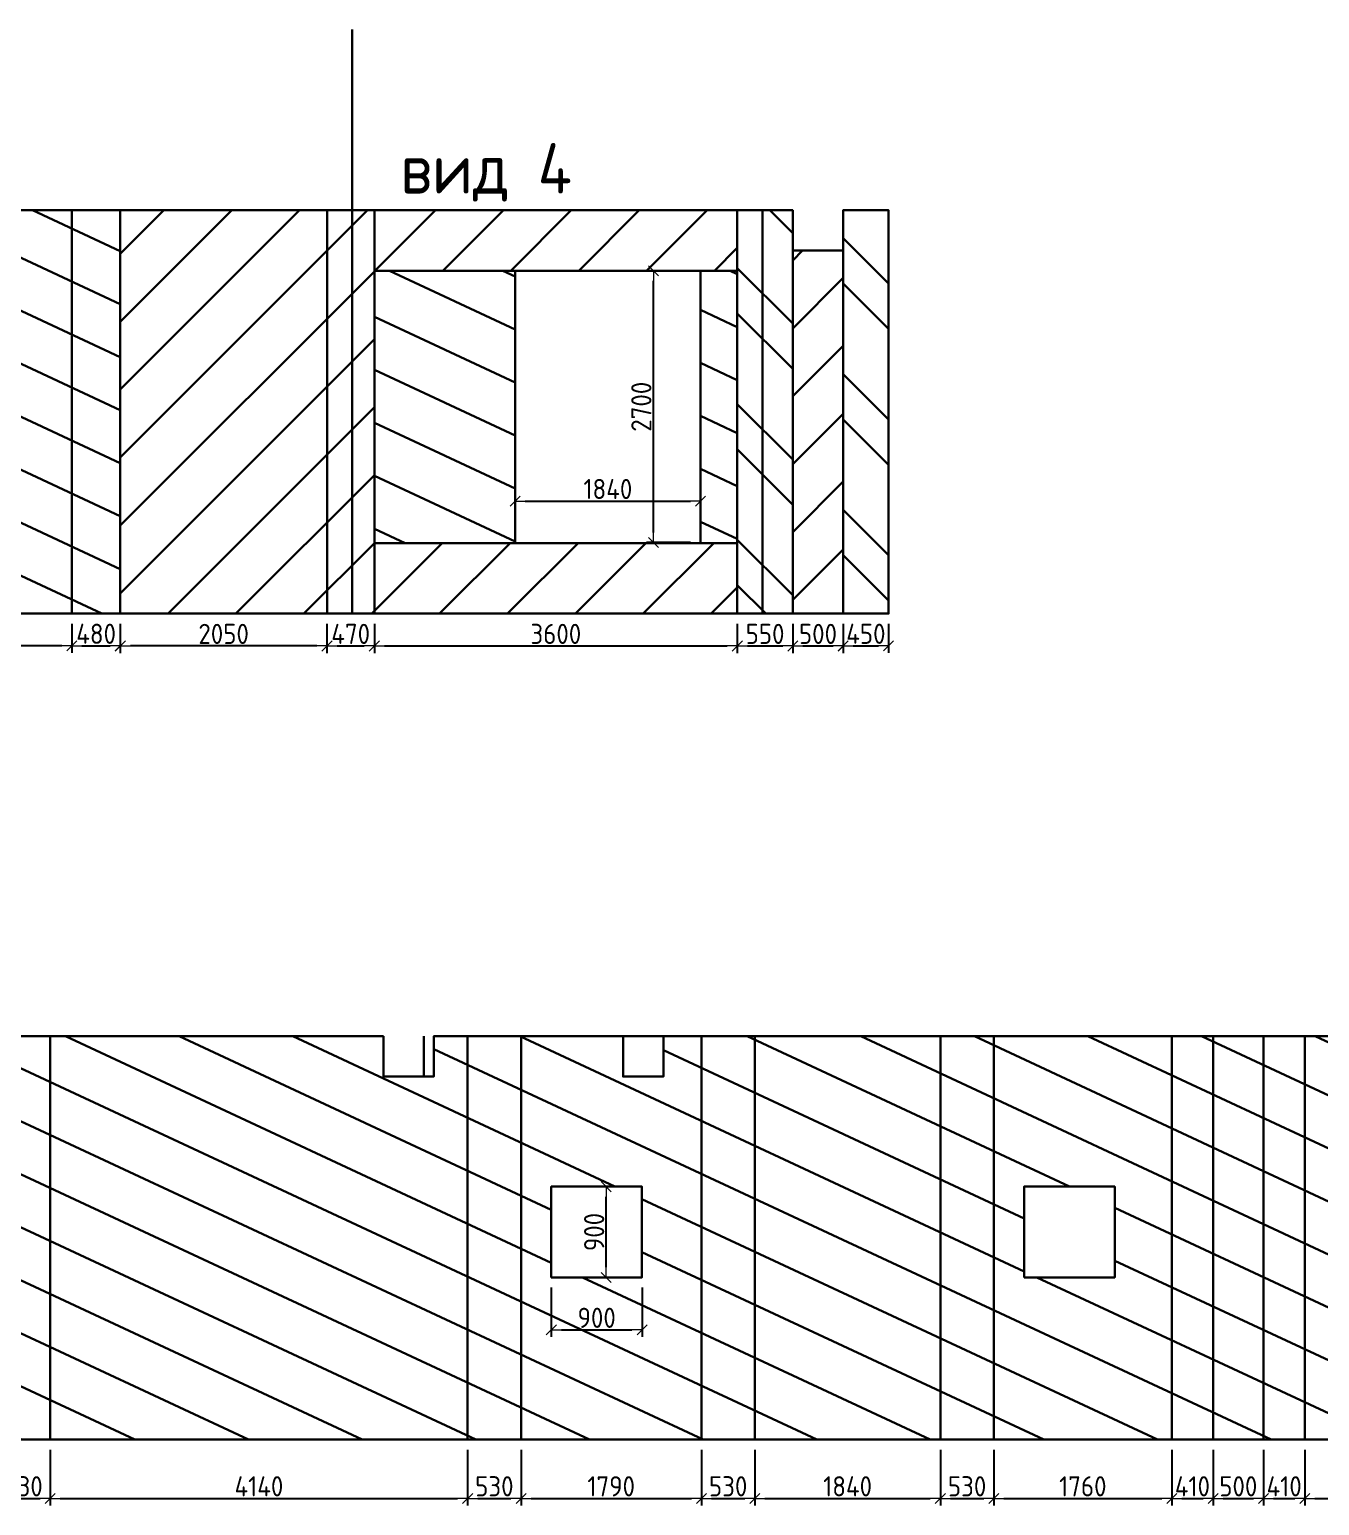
# Model space of a CAD drawing. Header units: millimetres. Extents: x -213536 to 1564669, y 70501 to 942238.
# Drawn here: x -65100 to -52306, y 126431 to 141069 of the extents above; entities that cross this region are included whole.
import ezdxf

# ---------------------------------------------------------------- set-up
doc = ezdxf.new("R2010")
doc.units = ezdxf.units.MM
doc.layers.add('1) мет уголки', color=6, linetype='Continuous')
doc.layers.add('1) серпянка', color=2, linetype='Continuous')
doc.layers.add('Основные линии', color=7, linetype='Continuous', lineweight=30)
doc.layers.add('Размеры', color=7, linetype='Continuous', lineweight=15)
doc.styles.add('СПДС', font='isocpeur.ttf', dxfattribs={"width": 0.9})
doc.dimstyles.new('Размера А3', dxfattribs={"dimtxt": 200, "dimasz": 100, "dimexe": 70, "dimexo": 100, "dimgap": 20, "dimtad": 1, "dimdec": 0, "dimrnd": 10, "dimzin": 0, "dimdsep": 46, "dimtxsty": 'СПДС', "dimblk": 'ARROWHEAD_6', "dimcen": 1, "dimclrd": 256, "dimclre": 256, "dimclrt": 256, "dimazin": 0, "dimtfac": 1, "dimtdec": 0, "dimtmove": 2, "dimatfit": 3, "dimfxl": 1, "dimtolj": 1, "dimtzin": 0, "dimarcsym": 0})

# ---------------------------------------------------------------- blocks, each defined once
blk = doc.blocks.new('ARROWHEAD_6')
at = {"color": 0, "linetype": 'Continuous'}
for p, q in [((0, 0), (-1, 0)), ((-0.5, -0.5), (0.5, 0.5))]:
    blk.add_line(p, q, dxfattribs=at)
blk = doc.blocks.new('*D826')
at = {"layer": 'Defpoints', "color": 0, "lineweight": 30, "transparency": 16777216}
for p in [(-58912, 138676), (-58444, 138676), (-58444, 135981)]:
    blk.add_point(p, dxfattribs=at)
at = {"layer": 'Размеры', "lineweight": -2, "transparency": 16777216}
for p, q in [((-58544, 138676), (-58982, 138676)), ((-58912, 136081), (-58912, 138576)), ((-58544, 135981), (-58982, 135981))]:
    blk.add_line(p, q, dxfattribs=at)
at = {"layer": 'Размеры', "lineweight": -2, "transparency": 16777216, "xscale": 100, "yscale": 100, "zscale": 100}
for p, rotation in [((-58912, 138676), 90), ((-58912, 135981), 270)]:
    blk.add_blockref('ARROWHEAD_6', p, dxfattribs=dict(at, rotation=rotation))
at = {"layer": 'Размеры', "lineweight": 25, "transparency": 16777216, "insert": (-59032, 137328), "char_height": 200, "attachment_point": 5, "rotation": 90, "style": 'СПДС'}
blk.add_mtext('\\A1;2700', dxfattribs=at)
blk = doc.blocks.new('*D827')
at = {"layer": 'Defpoints', "color": 0, "lineweight": 30, "transparency": 16777216}
for p in [(-58444, 136392), (-60284, 135976), (-58444, 135976)]:
    blk.add_point(p, dxfattribs=at)
at = {"layer": 'Размеры', "lineweight": -2, "transparency": 16777216}
for p, q in [((-60284, 136076), (-60284, 136462)), ((-58444, 136076), (-58444, 136462)), ((-60184, 136392), (-58544, 136392))]:
    blk.add_line(p, q, dxfattribs=at)
at = {"layer": 'Размеры', "lineweight": -2, "transparency": 16777216, "xscale": 100, "yscale": 100, "zscale": 100, "rotation": 180}
blk.add_blockref('ARROWHEAD_6', (-60284, 136392), dxfattribs=at)
at = {"layer": 'Размеры', "lineweight": -2, "transparency": 16777216, "xscale": 100, "yscale": 100, "zscale": 100}
blk.add_blockref('ARROWHEAD_6', (-58444, 136392), dxfattribs=at)
at = {"layer": 'Размеры', "lineweight": 25, "transparency": 16777216, "insert": (-59364, 136512), "char_height": 200, "attachment_point": 5, "style": 'СПДС'}
blk.add_mtext('\\A1;1840', dxfattribs=at)
blk = doc.blocks.new('*D864')
at = {"layer": 'Defpoints', "color": 0, "lineweight": 30, "transparency": 16777216}
for p in [(-65425, 127084), (-64895, 127084), (-64895, 126501)]:
    blk.add_point(p, dxfattribs=at)
at = {"layer": 'Размеры', "lineweight": -2, "transparency": 16777216}
for p, q in [((-65425, 126984), (-65425, 126431)), ((-64895, 126984), (-64895, 126431)), ((-65325, 126501), (-64995, 126501))]:
    blk.add_line(p, q, dxfattribs=at)
at = {"layer": 'Размеры', "lineweight": -2, "transparency": 16777216, "xscale": 100, "yscale": 100, "zscale": 100, "rotation": 180}
blk.add_blockref('ARROWHEAD_6', (-65425, 126501), dxfattribs=at)
at = {"layer": 'Размеры', "lineweight": -2, "transparency": 16777216, "xscale": 100, "yscale": 100, "zscale": 100}
blk.add_blockref('ARROWHEAD_6', (-64895, 126501), dxfattribs=at)
at = {"layer": 'Размеры', "lineweight": 25, "transparency": 16777216, "insert": (-65160, 126621), "char_height": 200, "attachment_point": 5, "style": 'СПДС'}
blk.add_mtext('\\A1;530', dxfattribs=at)
blk = doc.blocks.new('*D865')
at = {"layer": 'Defpoints', "color": 0, "lineweight": 30, "transparency": 16777216}
for p in [(-64895, 127084), (-60755, 127084), (-60755, 126501)]:
    blk.add_point(p, dxfattribs=at)
at = {"layer": 'Размеры', "lineweight": -2, "transparency": 16777216}
for p, q in [((-64895, 126984), (-64895, 126431)), ((-60755, 126984), (-60755, 126431)), ((-64795, 126501), (-60855, 126501))]:
    blk.add_line(p, q, dxfattribs=at)
at = {"layer": 'Размеры', "lineweight": -2, "transparency": 16777216, "xscale": 100, "yscale": 100, "zscale": 100, "rotation": 180}
blk.add_blockref('ARROWHEAD_6', (-64895, 126501), dxfattribs=at)
at = {"layer": 'Размеры', "lineweight": -2, "transparency": 16777216, "xscale": 100, "yscale": 100, "zscale": 100}
blk.add_blockref('ARROWHEAD_6', (-60755, 126501), dxfattribs=at)
at = {"layer": 'Размеры', "lineweight": 25, "transparency": 16777216, "insert": (-62825, 126621), "char_height": 200, "attachment_point": 5, "style": 'СПДС'}
blk.add_mtext('\\A1;4140', dxfattribs=at)
blk = doc.blocks.new('*D866')
at = {"layer": 'Defpoints', "color": 0, "lineweight": 30, "transparency": 16777216}
for p in [(-60755, 127084), (-60225, 127084), (-60225, 126501)]:
    blk.add_point(p, dxfattribs=at)
at = {"layer": 'Размеры', "lineweight": -2, "transparency": 16777216}
for p, q in [((-60755, 126984), (-60755, 126431)), ((-60225, 126984), (-60225, 126431)), ((-60655, 126501), (-60325, 126501))]:
    blk.add_line(p, q, dxfattribs=at)
at = {"layer": 'Размеры', "lineweight": -2, "transparency": 16777216, "xscale": 100, "yscale": 100, "zscale": 100, "rotation": 180}
blk.add_blockref('ARROWHEAD_6', (-60755, 126501), dxfattribs=at)
at = {"layer": 'Размеры', "lineweight": -2, "transparency": 16777216, "xscale": 100, "yscale": 100, "zscale": 100}
blk.add_blockref('ARROWHEAD_6', (-60225, 126501), dxfattribs=at)
at = {"layer": 'Размеры', "lineweight": 25, "transparency": 16777216, "insert": (-60490, 126621), "char_height": 200, "attachment_point": 5, "style": 'СПДС'}
blk.add_mtext('\\A1;530', dxfattribs=at)
blk = doc.blocks.new('*D867')
at = {"layer": 'Defpoints', "color": 0, "lineweight": 30, "transparency": 16777216}
for p in [(-60225, 127084), (-58436, 127084), (-58436, 126501)]:
    blk.add_point(p, dxfattribs=at)
at = {"layer": 'Размеры', "lineweight": -2, "transparency": 16777216}
for p, q in [((-60225, 126984), (-60225, 126431)), ((-58436, 126984), (-58436, 126431)), ((-60125, 126501), (-58536, 126501))]:
    blk.add_line(p, q, dxfattribs=at)
at = {"layer": 'Размеры', "lineweight": -2, "transparency": 16777216, "xscale": 100, "yscale": 100, "zscale": 100, "rotation": 180}
blk.add_blockref('ARROWHEAD_6', (-60225, 126501), dxfattribs=at)
at = {"layer": 'Размеры', "lineweight": -2, "transparency": 16777216, "xscale": 100, "yscale": 100, "zscale": 100}
blk.add_blockref('ARROWHEAD_6', (-58436, 126501), dxfattribs=at)
at = {"layer": 'Размеры', "lineweight": 25, "transparency": 16777216, "insert": (-59331, 126621), "char_height": 200, "attachment_point": 5, "style": 'СПДС'}
blk.add_mtext('\\A1;1790', dxfattribs=at)
blk = doc.blocks.new('*D868')
at = {"layer": 'Defpoints', "color": 0, "lineweight": 30, "transparency": 16777216}
for p in [(-59925, 128693), (-59025, 128693), (-59025, 128172)]:
    blk.add_point(p, dxfattribs=at)
at = {"layer": 'Размеры', "lineweight": -2, "transparency": 16777216}
for p, q in [((-59925, 128593), (-59925, 128102)), ((-59025, 128593), (-59025, 128102)), ((-59825, 128172), (-59125, 128172))]:
    blk.add_line(p, q, dxfattribs=at)
at = {"layer": 'Размеры', "lineweight": -2, "transparency": 16777216, "xscale": 100, "yscale": 100, "zscale": 100, "rotation": 180}
blk.add_blockref('ARROWHEAD_6', (-59925, 128172), dxfattribs=at)
at = {"layer": 'Размеры', "lineweight": -2, "transparency": 16777216, "xscale": 100, "yscale": 100, "zscale": 100}
blk.add_blockref('ARROWHEAD_6', (-59025, 128172), dxfattribs=at)
at = {"layer": 'Размеры', "lineweight": 25, "transparency": 16777216, "insert": (-59475, 128292), "char_height": 200, "attachment_point": 5, "style": 'СПДС'}
blk.add_mtext('\\A1;900', dxfattribs=at)
blk = doc.blocks.new('*D869')
at = {"layer": 'Defpoints', "color": 0, "lineweight": 30, "transparency": 16777216}
for p in [(-59380, 129593), (-59191, 129593), (-59191, 128693)]:
    blk.add_point(p, dxfattribs=at)
at = {"layer": 'Размеры', "lineweight": -2, "transparency": 16777216}
for p, q in [((-59291, 129593), (-59450, 129593)), ((-59380, 128793), (-59380, 129493)), ((-59291, 128693), (-59450, 128693))]:
    blk.add_line(p, q, dxfattribs=at)
at = {"layer": 'Размеры', "lineweight": -2, "transparency": 16777216, "xscale": 100, "yscale": 100, "zscale": 100}
for p, rotation in [((-59380, 129593), 90), ((-59380, 128693), 270)]:
    blk.add_blockref('ARROWHEAD_6', p, dxfattribs=dict(at, rotation=rotation))
at = {"layer": 'Размеры', "lineweight": 25, "transparency": 16777216, "insert": (-59500, 129143), "char_height": 200, "attachment_point": 5, "rotation": 90, "style": 'СПДС'}
blk.add_mtext('\\A1;900', dxfattribs=at)
blk = doc.blocks.new('*D870')
at = {"layer": 'Defpoints', "color": 0, "lineweight": 30, "transparency": 16777216}
for p in [(-58436, 127084), (-57906, 127084), (-57906, 126501)]:
    blk.add_point(p, dxfattribs=at)
at = {"layer": 'Размеры', "lineweight": -2, "transparency": 16777216}
for p, q in [((-58436, 126984), (-58436, 126431)), ((-57906, 126984), (-57906, 126431)), ((-58336, 126501), (-58006, 126501))]:
    blk.add_line(p, q, dxfattribs=at)
at = {"layer": 'Размеры', "lineweight": -2, "transparency": 16777216, "xscale": 100, "yscale": 100, "zscale": 100, "rotation": 180}
blk.add_blockref('ARROWHEAD_6', (-58436, 126501), dxfattribs=at)
at = {"layer": 'Размеры', "lineweight": -2, "transparency": 16777216, "xscale": 100, "yscale": 100, "zscale": 100}
blk.add_blockref('ARROWHEAD_6', (-57906, 126501), dxfattribs=at)
at = {"layer": 'Размеры', "lineweight": 25, "transparency": 16777216, "insert": (-58171, 126621), "char_height": 200, "attachment_point": 5, "style": 'СПДС'}
blk.add_mtext('\\A1;530', dxfattribs=at)
blk = doc.blocks.new('*D871')
at = {"layer": 'Defpoints', "color": 0, "lineweight": 30, "transparency": 16777216}
for p in [(-57906, 127084), (-56066, 127084), (-56066, 126501)]:
    blk.add_point(p, dxfattribs=at)
at = {"layer": 'Размеры', "lineweight": -2, "transparency": 16777216}
for p, q in [((-57906, 126984), (-57906, 126431)), ((-56066, 126984), (-56066, 126431)), ((-57806, 126501), (-56166, 126501))]:
    blk.add_line(p, q, dxfattribs=at)
at = {"layer": 'Размеры', "lineweight": -2, "transparency": 16777216, "xscale": 100, "yscale": 100, "zscale": 100, "rotation": 180}
blk.add_blockref('ARROWHEAD_6', (-57906, 126501), dxfattribs=at)
at = {"layer": 'Размеры', "lineweight": -2, "transparency": 16777216, "xscale": 100, "yscale": 100, "zscale": 100}
blk.add_blockref('ARROWHEAD_6', (-56066, 126501), dxfattribs=at)
at = {"layer": 'Размеры', "lineweight": 25, "transparency": 16777216, "insert": (-56986, 126621), "char_height": 200, "attachment_point": 5, "style": 'СПДС'}
blk.add_mtext('\\A1;1840', dxfattribs=at)
blk = doc.blocks.new('*D872')
at = {"layer": 'Defpoints', "color": 0, "lineweight": 30, "transparency": 16777216}
for p in [(-56066, 127084), (-55536, 127084), (-55536, 126501)]:
    blk.add_point(p, dxfattribs=at)
at = {"layer": 'Размеры', "lineweight": -2, "transparency": 16777216}
for p, q in [((-56066, 126984), (-56066, 126431)), ((-55536, 126984), (-55536, 126431)), ((-55966, 126501), (-55636, 126501))]:
    blk.add_line(p, q, dxfattribs=at)
at = {"layer": 'Размеры', "lineweight": -2, "transparency": 16777216, "xscale": 100, "yscale": 100, "zscale": 100, "rotation": 180}
blk.add_blockref('ARROWHEAD_6', (-56066, 126501), dxfattribs=at)
at = {"layer": 'Размеры', "lineweight": -2, "transparency": 16777216, "xscale": 100, "yscale": 100, "zscale": 100}
blk.add_blockref('ARROWHEAD_6', (-55536, 126501), dxfattribs=at)
at = {"layer": 'Размеры', "lineweight": 25, "transparency": 16777216, "insert": (-55801, 126621), "char_height": 200, "attachment_point": 5, "style": 'СПДС'}
blk.add_mtext('\\A1;530', dxfattribs=at)
blk = doc.blocks.new('*D873')
at = {"layer": 'Defpoints', "color": 0, "lineweight": 30, "transparency": 16777216}
for p in [(-55536, 127084), (-53771, 127084), (-53771, 126501)]:
    blk.add_point(p, dxfattribs=at)
at = {"layer": 'Размеры', "lineweight": -2, "transparency": 16777216}
for p, q in [((-55536, 126984), (-55536, 126431)), ((-53771, 126984), (-53771, 126431)), ((-55436, 126501), (-53871, 126501))]:
    blk.add_line(p, q, dxfattribs=at)
at = {"layer": 'Размеры', "lineweight": -2, "transparency": 16777216, "xscale": 100, "yscale": 100, "zscale": 100, "rotation": 180}
blk.add_blockref('ARROWHEAD_6', (-55536, 126501), dxfattribs=at)
at = {"layer": 'Размеры', "lineweight": -2, "transparency": 16777216, "xscale": 100, "yscale": 100, "zscale": 100}
blk.add_blockref('ARROWHEAD_6', (-53771, 126501), dxfattribs=at)
at = {"layer": 'Размеры', "lineweight": 25, "transparency": 16777216, "insert": (-54653, 126621), "char_height": 200, "attachment_point": 5, "style": 'СПДС'}
blk.add_mtext('\\A1;1760', dxfattribs=at)
blk = doc.blocks.new('*D874')
at = {"layer": 'Defpoints', "color": 0, "lineweight": 30, "transparency": 16777216}
for p in [(-53771, 127084), (-53361, 127084), (-53361, 126501)]:
    blk.add_point(p, dxfattribs=at)
at = {"layer": 'Размеры', "lineweight": -2, "transparency": 16777216}
for p, q in [((-53771, 126984), (-53771, 126431)), ((-53361, 126984), (-53361, 126431)), ((-53671, 126501), (-53461, 126501))]:
    blk.add_line(p, q, dxfattribs=at)
at = {"layer": 'Размеры', "lineweight": -2, "transparency": 16777216, "xscale": 100, "yscale": 100, "zscale": 100, "rotation": 180}
blk.add_blockref('ARROWHEAD_6', (-53771, 126501), dxfattribs=at)
at = {"layer": 'Размеры', "lineweight": -2, "transparency": 16777216, "xscale": 100, "yscale": 100, "zscale": 100}
blk.add_blockref('ARROWHEAD_6', (-53361, 126501), dxfattribs=at)
at = {"layer": 'Размеры', "lineweight": 25, "transparency": 16777216, "insert": (-53566, 126621), "char_height": 200, "attachment_point": 5, "style": 'СПДС'}
blk.add_mtext('\\A1;410', dxfattribs=at)
blk = doc.blocks.new('*D875')
at = {"layer": 'Defpoints', "color": 0, "lineweight": 30, "transparency": 16777216}
for p in [(-53361, 127084), (-52861, 127084), (-52861, 126501)]:
    blk.add_point(p, dxfattribs=at)
at = {"layer": 'Размеры', "lineweight": -2, "transparency": 16777216}
for p, q in [((-53361, 126984), (-53361, 126431)), ((-52861, 126984), (-52861, 126431)), ((-53261, 126501), (-52961, 126501))]:
    blk.add_line(p, q, dxfattribs=at)
at = {"layer": 'Размеры', "lineweight": -2, "transparency": 16777216, "xscale": 100, "yscale": 100, "zscale": 100, "rotation": 180}
blk.add_blockref('ARROWHEAD_6', (-53361, 126501), dxfattribs=at)
at = {"layer": 'Размеры', "lineweight": -2, "transparency": 16777216, "xscale": 100, "yscale": 100, "zscale": 100}
blk.add_blockref('ARROWHEAD_6', (-52861, 126501), dxfattribs=at)
at = {"layer": 'Размеры', "lineweight": 25, "transparency": 16777216, "insert": (-53111, 126621), "char_height": 200, "attachment_point": 5, "style": 'СПДС'}
blk.add_mtext('\\A1;500', dxfattribs=at)
blk = doc.blocks.new('*D876')
at = {"layer": 'Defpoints', "color": 0, "lineweight": 30, "transparency": 16777216}
for p in [(-52861, 127084), (-52451, 127084), (-52451, 126501)]:
    blk.add_point(p, dxfattribs=at)
at = {"layer": 'Размеры', "lineweight": -2, "transparency": 16777216}
for p, q in [((-52861, 126984), (-52861, 126431)), ((-52451, 126984), (-52451, 126431)), ((-52761, 126501), (-52551, 126501))]:
    blk.add_line(p, q, dxfattribs=at)
at = {"layer": 'Размеры', "lineweight": -2, "transparency": 16777216, "xscale": 100, "yscale": 100, "zscale": 100, "rotation": 180}
blk.add_blockref('ARROWHEAD_6', (-52861, 126501), dxfattribs=at)
at = {"layer": 'Размеры', "lineweight": -2, "transparency": 16777216, "xscale": 100, "yscale": 100, "zscale": 100}
blk.add_blockref('ARROWHEAD_6', (-52451, 126501), dxfattribs=at)
at = {"layer": 'Размеры', "lineweight": 25, "transparency": 16777216, "insert": (-52656, 126621), "char_height": 200, "attachment_point": 5, "style": 'СПДС'}
blk.add_mtext('\\A1;410', dxfattribs=at)
blk = doc.blocks.new('*D877')
at = {"layer": 'Defpoints', "color": 0, "lineweight": 30, "transparency": 16777216}
for p in [(-52451, 127084), (-50311, 127084), (-50311, 126501)]:
    blk.add_point(p, dxfattribs=at)
at = {"layer": 'Размеры', "lineweight": -2, "transparency": 16777216}
for p, q in [((-52451, 126984), (-52451, 126431)), ((-50311, 126984), (-50311, 126431)), ((-52351, 126501), (-50411, 126501))]:
    blk.add_line(p, q, dxfattribs=at)
at = {"layer": 'Размеры', "lineweight": -2, "transparency": 16777216, "xscale": 100, "yscale": 100, "zscale": 100, "rotation": 180}
blk.add_blockref('ARROWHEAD_6', (-52451, 126501), dxfattribs=at)
at = {"layer": 'Размеры', "lineweight": -2, "transparency": 16777216, "xscale": 100, "yscale": 100, "zscale": 100}
blk.add_blockref('ARROWHEAD_6', (-50311, 126501), dxfattribs=at)
at = {"layer": 'Размеры', "lineweight": 25, "transparency": 16777216, "insert": (-51381, 126621), "char_height": 200, "attachment_point": 5, "style": 'СПДС'}
blk.add_mtext('\\A1;2140', dxfattribs=at)
blk = doc.blocks.new('*D910')
at = {"layer": 'Defpoints', "color": 0, "lineweight": 30, "transparency": 16777216}
for p in [(-69350, 135276), (-64680, 135276), (-69350, 134956)]:
    blk.add_point(p, dxfattribs=at)
at = {"layer": 'Размеры', "lineweight": -2, "transparency": 16777216}
for p, q in [((-69350, 135176), (-69350, 134886)), ((-64680, 135176), (-64680, 134886)), ((-64780, 134956), (-69250, 134956))]:
    blk.add_line(p, q, dxfattribs=at)
at = {"layer": 'Размеры', "lineweight": -2, "transparency": 16777216, "xscale": 100, "yscale": 100, "zscale": 100, "rotation": 180}
blk.add_blockref('ARROWHEAD_6', (-69350, 134956), dxfattribs=at)
at = {"layer": 'Размеры', "lineweight": -2, "transparency": 16777216, "xscale": 100, "yscale": 100, "zscale": 100}
blk.add_blockref('ARROWHEAD_6', (-64680, 134956), dxfattribs=at)
at = {"layer": 'Размеры', "lineweight": 25, "transparency": 16777216, "insert": (-67015, 135076), "char_height": 200, "attachment_point": 5, "style": 'СПДС'}
blk.add_mtext('\\A1;4670', dxfattribs=at)
blk = doc.blocks.new('*D911')
at = {"layer": 'Defpoints', "color": 0, "lineweight": 30, "transparency": 16777216}
for p in [(-64680, 135276), (-64200, 135276), (-64200, 134956)]:
    blk.add_point(p, dxfattribs=at)
at = {"layer": 'Размеры', "lineweight": -2, "transparency": 16777216}
for p, q in [((-64680, 135176), (-64680, 134886)), ((-64200, 135176), (-64200, 134886)), ((-64580, 134956), (-64300, 134956))]:
    blk.add_line(p, q, dxfattribs=at)
at = {"layer": 'Размеры', "lineweight": -2, "transparency": 16777216, "xscale": 100, "yscale": 100, "zscale": 100, "rotation": 180}
blk.add_blockref('ARROWHEAD_6', (-64680, 134956), dxfattribs=at)
at = {"layer": 'Размеры', "lineweight": -2, "transparency": 16777216, "xscale": 100, "yscale": 100, "zscale": 100}
blk.add_blockref('ARROWHEAD_6', (-64200, 134956), dxfattribs=at)
at = {"layer": 'Размеры', "lineweight": 25, "transparency": 16777216, "insert": (-64440, 135076), "char_height": 200, "attachment_point": 5, "style": 'СПДС'}
blk.add_mtext('\\A1;480', dxfattribs=at)
blk = doc.blocks.new('*D912')
at = {"layer": 'Defpoints', "color": 0, "lineweight": 30, "transparency": 16777216}
for p in [(-64200, 135276), (-62150, 135276), (-64200, 134955)]:
    blk.add_point(p, dxfattribs=at)
at = {"layer": 'Размеры', "lineweight": -2, "transparency": 16777216}
for p, q in [((-64200, 135176), (-64200, 134885)), ((-62150, 135176), (-62150, 134885)), ((-62250, 134955), (-64100, 134955))]:
    blk.add_line(p, q, dxfattribs=at)
at = {"layer": 'Размеры', "lineweight": -2, "transparency": 16777216, "xscale": 100, "yscale": 100, "zscale": 100, "rotation": 180}
blk.add_blockref('ARROWHEAD_6', (-64200, 134955), dxfattribs=at)
at = {"layer": 'Размеры', "lineweight": -2, "transparency": 16777216, "xscale": 100, "yscale": 100, "zscale": 100}
blk.add_blockref('ARROWHEAD_6', (-62150, 134955), dxfattribs=at)
at = {"layer": 'Размеры', "lineweight": 25, "transparency": 16777216, "insert": (-63175, 135075), "char_height": 200, "attachment_point": 5, "style": 'СПДС'}
blk.add_mtext('\\A1;2050', dxfattribs=at)
blk = doc.blocks.new('*D913')
at = {"layer": 'Defpoints', "color": 0, "lineweight": 30, "transparency": 16777216}
for p in [(-62150, 135276), (-61680, 135276), (-61680, 134955)]:
    blk.add_point(p, dxfattribs=at)
at = {"layer": 'Размеры', "lineweight": -2, "transparency": 16777216}
for p, q in [((-62150, 135176), (-62150, 134885)), ((-61680, 135176), (-61680, 134885)), ((-62050, 134955), (-61780, 134955))]:
    blk.add_line(p, q, dxfattribs=at)
at = {"layer": 'Размеры', "lineweight": -2, "transparency": 16777216, "xscale": 100, "yscale": 100, "zscale": 100, "rotation": 180}
blk.add_blockref('ARROWHEAD_6', (-62150, 134955), dxfattribs=at)
at = {"layer": 'Размеры', "lineweight": -2, "transparency": 16777216, "xscale": 100, "yscale": 100, "zscale": 100}
blk.add_blockref('ARROWHEAD_6', (-61680, 134955), dxfattribs=at)
at = {"layer": 'Размеры', "lineweight": 25, "transparency": 16777216, "insert": (-61915, 135075), "char_height": 200, "attachment_point": 5, "style": 'СПДС'}
blk.add_mtext('\\A1;470', dxfattribs=at)
blk = doc.blocks.new('*D914')
at = {"layer": 'Defpoints', "color": 0, "lineweight": 30, "transparency": 16777216}
for p in [(-61680, 135276), (-58080, 135276), (-58080, 134955)]:
    blk.add_point(p, dxfattribs=at)
at = {"layer": 'Размеры', "lineweight": -2, "transparency": 16777216}
for p, q in [((-61680, 135176), (-61680, 134885)), ((-58080, 135176), (-58080, 134885)), ((-61580, 134955), (-58180, 134955))]:
    blk.add_line(p, q, dxfattribs=at)
at = {"layer": 'Размеры', "lineweight": -2, "transparency": 16777216, "xscale": 100, "yscale": 100, "zscale": 100, "rotation": 180}
blk.add_blockref('ARROWHEAD_6', (-61680, 134955), dxfattribs=at)
at = {"layer": 'Размеры', "lineweight": -2, "transparency": 16777216, "xscale": 100, "yscale": 100, "zscale": 100}
blk.add_blockref('ARROWHEAD_6', (-58080, 134955), dxfattribs=at)
at = {"layer": 'Размеры', "lineweight": 25, "transparency": 16777216, "insert": (-59880, 135075), "char_height": 200, "attachment_point": 5, "style": 'СПДС'}
blk.add_mtext('\\A1;3600', dxfattribs=at)
blk = doc.blocks.new('*D915')
at = {"layer": 'Defpoints', "color": 0, "lineweight": 30, "transparency": 16777216}
for p in [(-58080, 135276), (-57530, 135276), (-57530, 134955)]:
    blk.add_point(p, dxfattribs=at)
at = {"layer": 'Размеры', "lineweight": -2, "transparency": 16777216}
for p, q in [((-58080, 135176), (-58080, 134885)), ((-57530, 135176), (-57530, 134885)), ((-57980, 134955), (-57630, 134955))]:
    blk.add_line(p, q, dxfattribs=at)
at = {"layer": 'Размеры', "lineweight": -2, "transparency": 16777216, "xscale": 100, "yscale": 100, "zscale": 100, "rotation": 180}
blk.add_blockref('ARROWHEAD_6', (-58080, 134955), dxfattribs=at)
at = {"layer": 'Размеры', "lineweight": -2, "transparency": 16777216, "xscale": 100, "yscale": 100, "zscale": 100}
blk.add_blockref('ARROWHEAD_6', (-57530, 134955), dxfattribs=at)
at = {"layer": 'Размеры', "lineweight": 25, "transparency": 16777216, "insert": (-57805, 135075), "char_height": 200, "attachment_point": 5, "style": 'СПДС'}
blk.add_mtext('\\A1;550', dxfattribs=at)
blk = doc.blocks.new('*D916')
at = {"layer": 'Defpoints', "color": 0, "lineweight": 30, "transparency": 16777216}
for p in [(-57530, 135276), (-57030, 135276), (-57030, 134955)]:
    blk.add_point(p, dxfattribs=at)
at = {"layer": 'Размеры', "lineweight": -2, "transparency": 16777216}
for p, q in [((-57530, 135176), (-57530, 134885)), ((-57030, 135176), (-57030, 134885)), ((-57430, 134955), (-57130, 134955))]:
    blk.add_line(p, q, dxfattribs=at)
at = {"layer": 'Размеры', "lineweight": -2, "transparency": 16777216, "xscale": 100, "yscale": 100, "zscale": 100, "rotation": 180}
blk.add_blockref('ARROWHEAD_6', (-57530, 134955), dxfattribs=at)
at = {"layer": 'Размеры', "lineweight": -2, "transparency": 16777216, "xscale": 100, "yscale": 100, "zscale": 100}
blk.add_blockref('ARROWHEAD_6', (-57030, 134955), dxfattribs=at)
at = {"layer": 'Размеры', "lineweight": 25, "transparency": 16777216, "insert": (-57280, 135075), "char_height": 200, "attachment_point": 5, "style": 'СПДС'}
blk.add_mtext('\\A1;500', dxfattribs=at)
blk = doc.blocks.new('*D917')
at = {"layer": 'Defpoints', "color": 0, "lineweight": 30, "transparency": 16777216}
for p in [(-57030, 135276), (-56580, 135276), (-56580, 134956)]:
    blk.add_point(p, dxfattribs=at)
at = {"layer": 'Размеры', "lineweight": -2, "transparency": 16777216}
for p, q in [((-57030, 135176), (-57030, 134886)), ((-56580, 135176), (-56580, 134886)), ((-56930, 134956), (-56680, 134956))]:
    blk.add_line(p, q, dxfattribs=at)
at = {"layer": 'Размеры', "lineweight": -2, "transparency": 16777216, "xscale": 100, "yscale": 100, "zscale": 100, "rotation": 180}
blk.add_blockref('ARROWHEAD_6', (-57030, 134956), dxfattribs=at)
at = {"layer": 'Размеры', "lineweight": -2, "transparency": 16777216, "xscale": 100, "yscale": 100, "zscale": 100}
blk.add_blockref('ARROWHEAD_6', (-56580, 134956), dxfattribs=at)
at = {"layer": 'Размеры', "lineweight": 25, "transparency": 16777216, "insert": (-56805, 135076), "char_height": 200, "attachment_point": 5, "style": 'СПДС'}
blk.add_mtext('\\A1;450', dxfattribs=at)

msp = doc.modelspace()

# ---------------------------------------------------------------- hatches: boundary and pattern name
at = {"lineweight": 30}
h = msp.add_hatch(dxfattribs=at)
h.set_pattern_fill('ANSI31', color=2, scale=150)
h.set_pattern_definition([(45, (-42577.9, 16333.42), (-336.7596, 336.7596), [])])
h.paths.add_polyline_path([(-82189.8, 139276.4), (-82398.7, 139276.4), (-82398.7, 135276.4), (-82189.8, 135276.4)])
h.paths.add_polyline_path([(-73634.4, 138876.4), (-73994.4, 138876.4), (-73994.4, 135276.4), (-73634.4, 135276.4)])
h.paths.add_polyline_path([(-62149.8, 139276.4), (-64199.8, 139276.4), (-64199.8, 135276.4), (-62149.8, 135276.4)])
h.paths.add_polyline_path([(-61679.8, 139276.4), (-61899.8, 139276.4), (-61899.8, 135276.4), (-61679.8, 135276.4)])
h.paths.add_polyline_path([(-61899.8, 139276.4), (-62149.8, 139276.4), (-62149.8, 135276.4), (-61899.8, 135276.4)])
h.paths.add_polyline_path([(-58080.2, 139276.4), (-61679.8, 139276.4), (-61679.8, 138676.4), (-58080.2, 138676.4)])
h.paths.add_polyline_path([(-58080.2, 135976.4), (-61679.8, 135976.4), (-61679.8, 135276.4), (-58080.2, 135276.4)])
h.paths.add_polyline_path([(-57030.2, 138876.4), (-57530.2, 138876.4), (-57530.2, 135276.4), (-57030.2, 135276.4)])
h = msp.add_hatch(dxfattribs=at)
h.set_pattern_fill('ANSI31', color=4, scale=150, angle=110)
h.set_pattern_definition([(155, (-42577.9, 16333.42), (-201.272, -431.629), [])])
h.paths.add_polyline_path([(-60283.7, 138676.4), (-61679.8, 138676.4), (-61679.8, 135976.4), (-60283.7, 135976.4)])
h.paths.add_polyline_path([(-58080.2, 138676.4), (-58443.7, 138676.4), (-58443.7, 135976.4), (-58080.2, 135976.4)])
h.paths.add_polyline_path([(-74974.8, 139276.4), (-82189.8, 139276.4), (-82189.8, 135276.4), (-81902.8, 135276.4), (-81902.8, 137426.4), (-80732.8, 137426.4), (-80732.8, 135276.4), (-74974.8, 135276.4)])
h.paths.add_polyline_path([(-74524.4, 138876.4), (-74524.4, 139276.4), (-74974.8, 139276.4), (-74974.8, 135276.4), (-74524.4, 135276.4)])
h.paths.add_polyline_path([(-73994.4, 138876.4), (-74524.4, 138876.4), (-74524.4, 135276.4), (-73994.4, 135276.4)])
h.paths.add_polyline_path([(-71494.8, 139266.4), (-73634.4, 139266.4), (-73634.4, 135266.4), (-71494.8, 135266.4)])
h.paths.add_polyline_path([(-73084.5, 138478.3), (-72452.9, 138478.3), (-72452.9, 138081.9), (-73084.5, 138081.9)], flags=16)
h.paths.add_polyline_path([(-72154.4, 137376.4), (-72154.4, 135276.4), (-73334.4, 135276.4), (-73334.4, 137376.4)], flags=16)
h.paths.add_polyline_path([(-70879.8, 139276.4), (-71484.8, 139276.4), (-71484.8, 135276.4), (-70879.8, 135276.4)])
h.paths.add_polyline_path([(-69349.8, 139276.4), (-70879.8, 139276.4), (-70879.8, 135276.4), (-69349.8, 135276.4)])
h.paths.add_polyline_path([(-64679.8, 139276.4), (-69349.8, 139276.4), (-69349.8, 135276.4), (-64679.8, 135276.4)])
h.paths.add_polyline_path([(-64199.8, 139276.4), (-64679.8, 139276.4), (-64679.8, 135276.4), (-64199.8, 135276.4)])
h = msp.add_hatch(dxfattribs=at)
h.set_pattern_fill('ANSI32', color=5, scale=100, angle=90)
h.set_pattern_definition([(135, (-42577.9, 16333.4), (-673.519, -673.519), []), (135, (-42577.9, 16782.4), (-673.519, -673.519), [])])
h.paths.add_polyline_path([(-57830.2, 139276.4), (-58080.2, 139276.4), (-58080.2, 135276.4), (-57830.2, 135276.4)])
h.paths.add_polyline_path([(-57530.2, 138876.4), (-57530.2, 139276.4), (-57830.2, 139276.4), (-57830.2, 135276.4), (-57530.2, 135276.4)])
h.paths.add_polyline_path([(-56580.2, 139276.4), (-57030.2, 139276.4), (-57030.2, 135276.4), (-56580.2, 135276.4)])
h = msp.add_hatch(dxfattribs=at)
h.set_pattern_fill('ANSI31', color=4, scale=150, angle=110)
h.paths.add_polyline_path([(-37795.4, 130484), (-38155.4, 130484), (-38155.4, 127784), (-37795.4, 127784)])
h.paths.add_polyline_path([(-36344.2, 130484), (-36470.4, 130484), (-36470.4, 127784), (-36344.2, 127784)])
h.paths.add_polyline_path([(-32919, 130484), (-34504.2, 130484), (-34504.2, 127784), (-32919, 127784)])
h.paths.add_polyline_path([(-30826.4, 130484), (-31079, 130484), (-31079, 127784), (-30826.4, 127784)])
h.paths.add_polyline_path([(-28859.8, 130484), (-29126.4, 130484), (-29126.4, 127784), (-28859.8, 127784)])
h.paths.add_polyline_path([(-26606.4, 130484), (-27019.8, 130484), (-27019.8, 127784), (-26606.4, 127784)])
h.paths.add_polyline_path([(-24775.3, 130484), (-25256.4, 130484), (-25256.4, 127784), (-24775.3, 127784)])
h.paths.add_polyline_path([(-22091.9, 130484), (-22935.3, 130484), (-22935.3, 127784), (-22091.9, 127784)])
h.paths.add_polyline_path([(-19776.4, 130484), (-20251.9, 130484), (-20251.9, 127784), (-19776.4, 127784)])
h.paths.add_polyline_path([(-17961.5, 130484), (-18426.4, 130484), (-18426.4, 127784), (-17961.5, 127784)])
h.paths.add_polyline_path([(-15921.1, 130484), (-16121.5, 130484), (-16121.5, 127784), (-15921.1, 127784)])
h.paths.add_polyline_path([(-14243.2, 130484), (-14571.1, 130484), (-14571.1, 127784), (-14243.2, 127784)])
h.paths.add_polyline_path([(-12071.1, 130484), (-12403.2, 130484), (-12403.2, 127784), (-12071.1, 127784)])
h.paths.add_polyline_path([(-72096.1, 130684), (-72596.1, 130684), (-72596.1, 131084), (-75056.3, 131084), (-75056.3, 127084), (-72096.1, 127084)])
h.paths.add_polyline_path([(-71855.5, 130684), (-71855.5, 131084), (-72096.1, 131084), (-72096.1, 127084), (-71855.5, 127084)])
h.paths.add_polyline_path([(-70055.5, 131093.3), (-71555.5, 131093.3), (-71555.5, 127093.3), (-70055.5, 127093.3)])
h.paths.add_polyline_path([(-70355.5, 129593.3), (-70355.5, 128693.3), (-71255.5, 128693.3), (-71255.5, 129593.3)], flags=16)
h.paths.add_polyline_path([(-69655.5, 131084), (-70055.5, 131084), (-70055.5, 127084), (-69655.5, 127084)])
h.paths.add_polyline_path([(-68065.5, 130684), (-68565.5, 130684), (-68565.5, 131084), (-69655.5, 131084), (-69655.5, 127084), (-68065.5, 127084)])
h.paths.add_polyline_path([(-67965.5, 130684), (-68065.5, 130684), (-68065.5, 127084), (-67965.5, 127084)])
h.paths.add_polyline_path([(-67265.5, 129584), (-65565.5, 129584), (-65565.5, 127084), (-65425.5, 127084), (-65425.5, 131084), (-66957.6, 131084), (-66957.6, 130584), (-67457.6, 130584), (-67457.6, 131084), (-67665.5, 131084), (-67665.5, 127084), (-67265.5, 127084)])
h.paths.add_polyline_path([(-64895.5, 131084), (-65425.5, 131084), (-65425.5, 127084), (-64895.5, 127084)])
h.paths.add_polyline_path([(-60755.5, 131084), (-61090.4, 131084), (-61090.4, 130684), (-61590.4, 130684), (-61590.4, 131084), (-64895.5, 131084), (-64895.5, 127084), (-60755.5, 127084)])
h.paths.add_polyline_path([(-60225.5, 131084), (-60755.5, 131084), (-60755.5, 127084), (-60225.5, 127084)])
h.paths.add_polyline_path([(-58435.7, 131084), (-58812.8, 131084), (-58812.8, 130684), (-59212.8, 130684), (-59212.8, 131084), (-60225.5, 131084), (-60225.5, 127084), (-58435.7, 127084)])
h.paths.add_polyline_path([(-59025.5, 129593.3), (-59025.5, 128693.3), (-59925.5, 128693.3), (-59925.5, 129593.3)], flags=16)
h.paths.add_polyline_path([(-56065.7, 131084), (-57905.7, 131084), (-57905.7, 127084), (-56065.7, 127084)])
h.paths.add_polyline_path([(-57905.7, 131084), (-58435.7, 131084), (-58435.7, 127084), (-57905.7, 127084)])
h.paths.add_polyline_path([(-55535.7, 131084), (-56065.7, 131084), (-56065.7, 127084), (-55535.7, 127084)])
h.paths.add_polyline_path([(-53770.7, 131084), (-55535.7, 131084), (-55535.7, 127084), (-53770.7, 127084)])
h.paths.add_polyline_path([(-55235.7, 128693.3), (-55235.7, 129593.3), (-54335.7, 129593.3), (-54335.7, 128693.3)], flags=16)
h.paths.add_polyline_path([(-53360.7, 131084), (-53770.7, 131084), (-53770.7, 127084), (-53360.7, 127084)])
h.paths.add_polyline_path([(-52860.7, 131084), (-53360.7, 131084), (-53360.7, 127084), (-52860.7, 127084)])
h.paths.add_polyline_path([(-52450.7, 131084), (-52860.7, 131084), (-52860.7, 127084), (-52450.7, 127084)])
h.paths.add_polyline_path([(-52210.7, 129584), (-50510.7, 129584), (-50510.7, 127084), (-50310.7, 127084), (-50310.7, 130684), (-50310.7, 131084), (-51153.9, 131084), (-51153.9, 130584), (-51653.9, 130584), (-51653.9, 131084), (-52450.7, 131084), (-52450.7, 127084), (-52210.7, 127084)])
h.paths.add_polyline_path([(-50968.9, 130051), (-50968.9, 130451), (-50568.9, 130451), (-50568.9, 130051)], flags=16)
h.paths.add_polyline_path([(-49265.4, 130684), (-49565.4, 130684), (-49565.4, 127084), (-49265.4, 127084)])
h.paths.add_polyline_path([(-46965.4, 130684), (-46965.4, 131084), (-49265.4, 131084), (-49265.4, 127084), (-46965.4, 127084)])
h.paths.add_polyline_path([(-39995.4, 130684), (-46965.4, 130684), (-46965.4, 127084), (-41541.7, 127084), (-41541.7, 129234), (-40371.7, 129234), (-40371.7, 127084), (-39995.4, 127084)])

# ---------------------------------------------------------------- linework, layer by layer
at = {"color": 4, "lineweight": 30}
msp.add_lwpolyline([(-61899.8, 139276.4), (-61899.8, 141069.1)], dxfattribs=at)
for points in [[(-64679.8, 135276.4), (-69349.8, 135276.4), (-69349.8, 139276.4), (-64679.8, 139276.4)], [(-64679.8, 139276.4), (-64679.8, 135276.4), (-64199.8, 135276.4), (-64199.8, 139276.4)], [(-64895.5, 127084), (-65425.5, 127084), (-65425.5, 131084), (-64895.5, 131084)], [(-61590.4, 131084), (-64895.5, 131084), (-64895.5, 127084), (-60755.5, 127084), (-60755.5, 131084), (-61090.4, 131084), (-61090.4, 130684), (-61590.4, 130684)], [(-60225.5, 127084), (-60755.5, 127084), (-60755.5, 131084), (-60225.5, 131084)], [(-57905.7, 127084), (-58435.7, 127084), (-58435.7, 131084), (-57905.7, 131084)], [(-57905.7, 127084), (-57905.7, 131084), (-56065.7, 131084), (-56065.7, 127084)], [(-55535.7, 127084), (-56065.7, 127084), (-56065.7, 131084), (-55535.7, 131084)], [(-53770.7, 131084), (-53360.7, 131084), (-53360.7, 127084), (-53770.7, 127084)], [(-53360.7, 131084), (-53360.7, 127084), (-52860.7, 127084), (-52860.7, 131084)], [(-52860.7, 131084), (-52450.7, 131084), (-52450.7, 127084), (-52860.7, 127084)]]:
    msp.add_lwpolyline(points, close=True, dxfattribs=at)
at = {"color": 2, "lineweight": 30}
for points in [[(-64199.8, 139276.4), (-62149.8, 139276.4), (-62149.8, 135276.4), (-64199.8, 135276.4)], [(-61899.8, 139276.4), (-61899.8, 135276.4), (-62149.8, 135276.4), (-62149.8, 139276.4)], [(-61899.8, 139276.4), (-61679.8, 139276.4), (-61679.8, 135276.4), (-61899.8, 135276.4)], [(-61679.8, 135276.4), (-61679.8, 139276.4), (-58080.2, 139276.4), (-58080.2, 135276.4)], [(-57530.2, 135276.4), (-57530.2, 138876.4), (-57030.2, 138876.4), (-57030.2, 135276.4)]]:
    msp.add_lwpolyline(points, close=True, dxfattribs=at)
at = {"color": 5, "lineweight": 30}
for points in [[(-58080.2, 135276.4), (-58080.2, 139276.4), (-57830.2, 139276.4), (-57830.2, 135276.4)], [(-57530.2, 135276.4), (-57530.2, 139276.4), (-57830.2, 139276.4), (-57830.2, 135276.4)], [(-57030.2, 135276.4), (-57030.2, 139276.4), (-56580.2, 139276.4), (-56580.2, 135276.4)]]:
    msp.add_lwpolyline(points, close=True, dxfattribs=at)
at = {"color": 18, "lineweight": 30, "true_color": 0x000000}
msp.add_lwpolyline([(-61679.8, 138676.4), (-58080.2, 138676.4), (-58080.2, 135976.4), (-61679.8, 135976.4)], close=True, dxfattribs=at)
at = {"color": 152, "lineweight": 30, "true_color": 0x2776bb}
for points in [[(-60283.7, 138676.4), (-58443.7, 138676.4), (-58443.7, 135976.4), (-60283.7, 135976.4)], [(-60225.5, 127084), (-60225.5, 131084), (-58435.7, 131084), (-58435.7, 127084)], [(-58812.8, 131084), (-59212.8, 131084), (-59212.8, 130684), (-58812.8, 130684)], [(-55535.7, 127084), (-55535.7, 131084), (-53770.7, 131084), (-53770.7, 127084)], [(-52450.7, 127084), (-52450.7, 131084), (-50310.7, 131084), (-50310.7, 127084)], [(-59925.5, 128693.3), (-59025.5, 128693.3), (-59025.5, 129593.3), (-59925.5, 129593.3)], [(-55235.7, 128693.3), (-54335.7, 128693.3), (-54335.7, 129593.3), (-55235.7, 129593.3)]]:
    msp.add_lwpolyline(points, close=True, dxfattribs=at)
at = {"layer": '1) мет уголки', "lineweight": 30}
for points in [[(-64679.8, 139276.4), (-64679.8, 135276.4)], [(-61899.8, 139276.4), (-61899.8, 135276.4)], [(-64895.5, 131084), (-64895.5, 127084)], [(-60755.5, 131084), (-60755.5, 127084)], [(-57905.7, 131084), (-57905.7, 127084)], [(-56065.7, 131084), (-56065.7, 127084)], [(-53360.7, 131084), (-53360.7, 127084)], [(-52860.7, 131084), (-52860.7, 127084)]]:
    msp.add_lwpolyline(points, dxfattribs=at)
at = {"layer": '1) серпянка', "lineweight": 30}
for points in [[(-61679.8, 138676.4), (-60283.7, 138676.4), (-60283.7, 135976.4), (-61679.8, 135976.4)], [(-58080.2, 138676.4), (-58443.7, 138676.4), (-58443.7, 135976.4), (-58080.2, 135976.4)], [(-61590.4, 131084), (-61590.4, 130684)], [(-61190.4, 131084), (-61190.4, 130684)], [(-59212.8, 131084), (-59212.8, 130684)], [(-58812.8, 131084), (-58812.8, 130684)], [(-59925.5, 128693.3), (-59925.5, 129593.3), (-59025.5, 129593.3), (-59025.5, 128693.3)], [(-55235.7, 128693.3), (-55235.7, 129593.3), (-54335.7, 129593.3), (-54335.7, 128693.3)]]:
    msp.add_lwpolyline(points, dxfattribs=at)

# ---------------------------------------------------------------- texts
at = {"layer": 'Основные линии', "insert": (-61422.6, 139942.4), "char_height": 500, "attachment_point": 1, "style": 'СПДС'}
msp.add_mtext_dynamic_manual_height_columns('вид 4', width=3371.815, gutter_width=1678.4, heights=[0], dxfattribs=at)

# ---------------------------------------------------------------- dimensions: what is measured, and where the dimension line sits
at = {"layer": 'Размеры', "color": 2, "lineweight": 25}
dim = msp.add_linear_dim(base=(-58912.3, 138676.4), p1=(-58443.7, 135980.6), p2=(-58443.7, 138676.4), angle=90, dimstyle='Размера А3', dxfattribs=at)
dim.commit()
dim.dimension.update_dxf_attribs({"geometry": '*D826', "text_midpoint": (-59032.3, 137328.5)})
at = {"layer": 'Размеры', "color": 5, "lineweight": 25}
dim = msp.add_linear_dim(base=(-58443.7, 136392), p1=(-60283.7, 135976.4), p2=(-58443.7, 135976.4), dimstyle='Размера А3', dxfattribs=at)
dim.commit()
dim.dimension.update_dxf_attribs({"geometry": '*D827', "text_midpoint": (-59363.7, 136512)})
at = {"layer": 'Размеры', "lineweight": 25}
for base, p1, p2, picture, middle in [((-69349.8, 134956), (-64679.8, 135276.4), (-69349.8, 135276.4), '*D910', (-67014.8, 135076)), ((-64199.8, 134955.6), (-64679.8, 135276.4), (-64199.8, 135276.4), '*D911', (-64439.8, 135075.6)), ((-64199.8, 134955.2), (-62149.8, 135276.4), (-64199.8, 135276.4), '*D912', (-63174.8, 135075.2)), ((-61679.8, 134954.8), (-62149.8, 135276.4), (-61679.8, 135276.4), '*D913', (-61914.8, 135074.8)), ((-58080.2, 134954.8), (-61679.8, 135276.4), (-58080.2, 135276.4), '*D914', (-59880, 135074.8)), ((-57530.2, 134955.2), (-58080.2, 135276.4), (-57530.2, 135276.4), '*D915', (-57805.2, 135075.2)), ((-57030.2, 134955.2), (-57530.2, 135276.4), (-57030.2, 135276.4), '*D916', (-57280.2, 135075.2)), ((-56580.2, 134955.6), (-57030.2, 135276.4), (-56580.2, 135276.4), '*D917', (-56805.2, 135075.6)), ((-59025.5, 128172.5), (-59925.5, 128693.3), (-59025.5, 128693.3), '*D868', (-59475.5, 128292.5)), ((-64895.5, 126501.1), (-65425.5, 127084), (-64895.5, 127084), '*D864', (-65160.5, 126621.1)), ((-60755.5, 126501.1), (-64895.5, 127084), (-60755.5, 127084), '*D865', (-62825.5, 126621.1)), ((-60225.5, 126500.7), (-60755.5, 127084), (-60225.5, 127084), '*D866', (-60490.5, 126620.7)), ((-58435.7, 126500.7), (-60225.5, 127084), (-58435.7, 127084), '*D867', (-59330.6, 126620.7)), ((-57905.7, 126501.1), (-58435.7, 127084), (-57905.7, 127084), '*D870', (-58170.7, 126621.1)), ((-56065.7, 126501.1), (-57905.7, 127084), (-56065.7, 127084), '*D871', (-56985.7, 126621.1)), ((-55535.7, 126501.5), (-56065.7, 127084), (-55535.7, 127084), '*D872', (-55800.7, 126621.5)), ((-53770.7, 126501.1), (-55535.7, 127084), (-53770.7, 127084), '*D873', (-54653.2, 126621.1)), ((-53360.7, 126500.7), (-53770.7, 127084), (-53360.7, 127084), '*D874', (-53565.7, 126620.7)), ((-52860.7, 126500.7), (-53360.7, 127084), (-52860.7, 127084), '*D875', (-53110.7, 126620.7)), ((-52450.7, 126501.1), (-52860.7, 127084), (-52450.7, 127084), '*D876', (-52655.7, 126621.1)), ((-50310.7, 126501.1), (-52450.7, 127084), (-50310.7, 127084), '*D877', (-51380.7, 126621.1))]:
    dim = msp.add_linear_dim(base=base, p1=p1, p2=p2, dimstyle='Размера А3', dxfattribs=at)
    dim.commit()
    dim.dimension.update_dxf_attribs({"geometry": picture, "text_midpoint": middle})
dim = msp.add_linear_dim(base=(-59379.7, 129593.3), p1=(-59191.2, 128693.3), p2=(-59191.2, 129593.3), angle=90, dimstyle='Размера А3', dxfattribs=at)
dim.commit()
dim.dimension.update_dxf_attribs({"geometry": '*D869', "text_midpoint": (-59499.7, 129143.3)})

doc.saveas('drawing.dxf')
